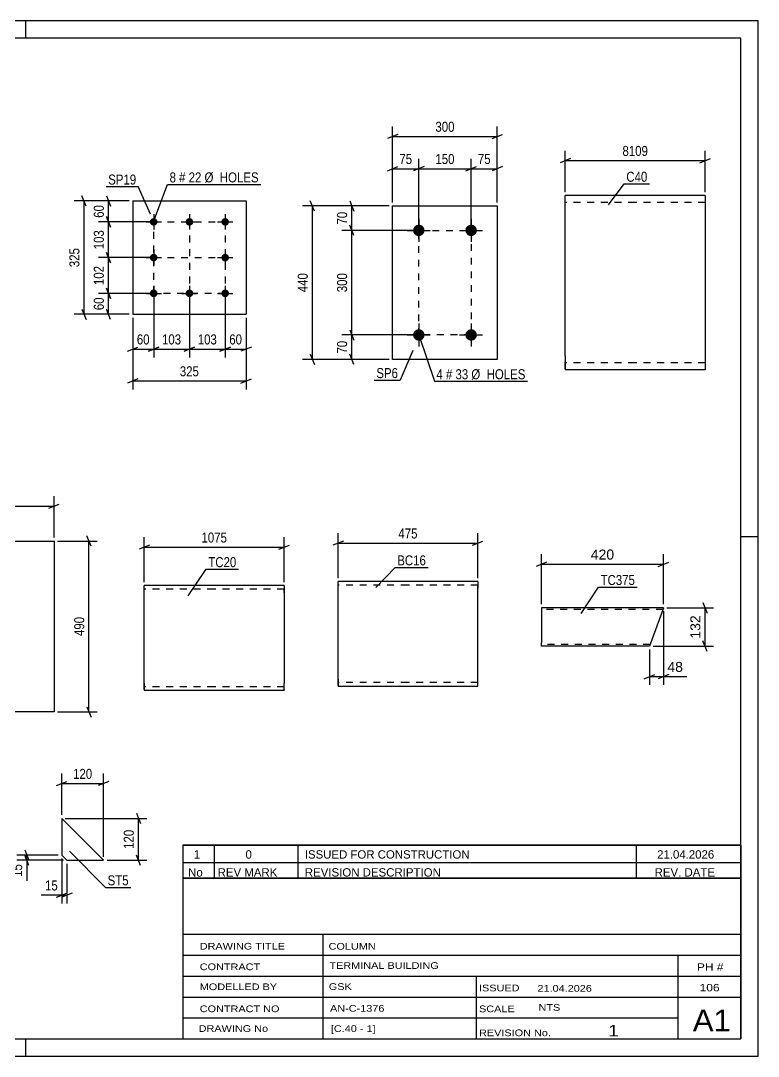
# Model space of a CAD drawing. Header units: millimetres. Extents: x 0 to 420, y 0 to 297.
# Drawn here: x 208.6 to 420, y 0 to 297 of the extents above; entities that cross this region are included whole.
import ezdxf

# ---------------------------------------------------------------- set-up
doc = ezdxf.new("R2010")
doc.units = ezdxf.units.MM
doc.linetypes.add('DXK_LINE_DOT2', pattern=[3.9198, 1.9599, -1.9599])
doc.styles.add('Arial', font='ARIAL.TTF', dxfattribs={"height": 0.2})
doc.styles.add('Arial Narrow', font='ARIALN.TTF', dxfattribs={"height": 0.2})

# ---------------------------------------------------------------- blocks, each defined once
blk = doc.blocks.new('Unknown-284928342-1132')
at = {"color": 5, "linetype": 'Continuous'}
for p, q in [((420, 297), (0, 297)), ((210, 292), (210, 297)), ((420, 0), (420, 297)), ((415, 292), (5, 292)), ((415, 5), (415, 292)), ((420, 149), (415, 149)), ((5, 5), (415, 5)), ((210, 0), (210, 5)), ((0, 0), (420, 0))]:
    blk.add_line(p, q, dxfattribs=at)
blk = doc.blocks.new('Bolt-284928342-1815 - 1781')
at = {"linetype": 'Continuous'}
for points in [[(322.68, 238.52, -1), (322.68, 235.22, -1)], [(337.68, 238.52, -1), (337.68, 235.22, -1)], [(322.68, 208.52, -1), (322.68, 205.22, -1)], [(337.68, 208.52, -1), (337.68, 205.22, -1)]]:
    blk.add_hatch(color=1, dxfattribs=at).paths.add_polyline_path(points)
at = {"color": 1, "linetype": 'Continuous'}
for p, q in [((322.68, 240.17), (322.68, 233.57)), ((337.68, 240.17), (337.68, 233.57)), ((319.38, 236.87), (325.98, 236.87)), ((334.38, 236.87), (340.98, 236.87)), ((322.68, 210.17), (322.68, 203.57)), ((337.68, 210.17), (337.68, 203.57)), ((319.38, 206.87), (325.98, 206.87)), ((334.38, 206.87), (340.98, 206.87))]:
    blk.add_line(p, q, dxfattribs=at)
blk = doc.blocks.new('Part-284928342-1830 - 1781')
at = {"color": 2, "linetype": 'Continuous'}
for p, q in [((315.18, 199.87), (315.18, 243.87)), ((315.18, 243.87), (345.18, 243.87)), ((345.18, 243.87), (345.18, 199.87)), ((345.18, 199.87), (315.18, 199.87))]:
    blk.add_line(p, q, dxfattribs=at)
blk = doc.blocks.new('Part-284928342-1242 - 1223')
at = {"color": 2, "linetype": 'Continuous'}
for p, q in [((263.98, 135), (243.98, 135)), ((243.98, 107), (243.98, 135)), ((284.08, 135), (264.08, 135)), ((284.08, 135), (284.08, 134.42)), ((284.08, 134.42), (284.08, 133)), ((284.08, 133), (284.08, 107)), ((243.98, 107), (243.98, 105)), ((284.08, 105), (284.08, 107)), ((243.98, 105), (263.98, 105)), ((264.08, 105), (284.08, 105))]:
    blk.add_line(p, q, dxfattribs=at)
at = {"color": 7, "linetype": 'DXK_LINE_DOT2'}
for p, q in [((263.98, 134), (243.98, 134)), ((284.08, 134), (264.08, 134)), ((284.08, 134.42), (284.08, 134)), ((284.08, 133), (284.08, 133.77)), ((243.98, 105.16), (243.98, 107)), ((284.08, 106.08), (284.08, 107)), ((243.98, 106), (243.98, 106.08)), ((263.98, 106), (243.98, 106)), ((284.08, 106), (264.08, 106)), ((284.08, 106), (284.08, 106.08)), ((284.08, 106), (284.08, 106.08)), ((284.08, 105.16), (284.08, 105))]:
    blk.add_line(p, q, dxfattribs=at)
blk = doc.blocks.new('Part-284928342-1282 - 1265')
at = {"color": 2, "linetype": 'Continuous'}
for p, q in [((319.48, 136.16), (299.55, 136.16)), ((299.55, 108.16), (299.55, 136.16)), ((339.58, 136.16), (319.58, 136.16)), ((339.58, 136.16), (339.58, 135.57)), ((339.58, 135.57), (339.58, 134.16)), ((339.58, 108.16), (339.58, 134.16)), ((299.55, 108.16), (299.55, 106.16)), ((339.58, 106.16), (339.58, 108.16)), ((299.55, 106.16), (319.48, 106.16)), ((319.58, 106.16), (339.58, 106.16))]:
    blk.add_line(p, q, dxfattribs=at)
at = {"color": 7, "linetype": 'DXK_LINE_DOT2'}
for p, q in [((319.48, 135.16), (299.55, 135.16)), ((339.58, 135.16), (319.58, 135.16)), ((339.58, 135.57), (339.58, 135.16)), ((339.58, 134.16), (339.58, 134.92)), ((299.55, 106.31), (299.55, 108.16)), ((299.55, 107.16), (299.55, 107.23)), ((319.48, 107.16), (299.55, 107.16)), ((339.58, 107.16), (319.58, 107.16)), ((339.58, 107.23), (339.58, 107.77)), ((339.58, 107.16), (339.58, 107.23))]:
    blk.add_line(p, q, dxfattribs=at)
blk = doc.blocks.new('Part-284928342-1678 - 1629')
at = {"color": 2, "linetype": 'Continuous'}
for p, q in [((240.67, 245.31), (240.67, 212.81)), ((240.67, 245.31), (273.17, 245.31)), ((273.17, 245.31), (273.17, 212.81)), ((240.67, 212.81), (273.17, 212.81))]:
    blk.add_line(p, q, dxfattribs=at)
blk = doc.blocks.new('Bolt-284928342-1663 - 1629')
at = {"linetype": 'Continuous'}
for points in [[(246.67, 240.41, -1), (246.67, 238.21, -1)], [(256.92, 240.41, -1), (256.92, 238.21, -1)], [(267.17, 240.41, -1), (267.17, 238.21, -1)], [(246.67, 230.16, -1), (246.67, 227.96, -1)], [(267.17, 230.16, -1), (267.17, 227.96, -1)], [(246.67, 219.91, -1), (246.67, 217.71, -1)], [(256.92, 219.91, -1), (256.92, 217.71, -1)], [(267.17, 219.91, -1), (267.17, 217.71, -1)]]:
    blk.add_hatch(color=1, dxfattribs=at).paths.add_polyline_path(points)
at = {"color": 1, "linetype": 'Continuous'}
for p, q in [((246.67, 241.51), (246.67, 237.11)), ((256.92, 241.51), (256.92, 237.11)), ((267.17, 241.51), (267.17, 237.11)), ((244.47, 239.31), (248.87, 239.31)), ((254.72, 239.31), (259.12, 239.31)), ((264.97, 239.31), (269.37, 239.31)), ((244.47, 229.06), (248.87, 229.06)), ((246.67, 231.26), (246.67, 226.86)), ((264.97, 229.06), (269.37, 229.06)), ((267.17, 231.26), (267.17, 226.86)), ((246.67, 221.01), (246.67, 216.61)), ((256.92, 221.01), (256.92, 216.61)), ((267.17, 221.01), (267.17, 216.61)), ((244.47, 218.81), (248.87, 218.81)), ((254.72, 218.81), (259.12, 218.81)), ((264.97, 218.81), (269.37, 218.81))]:
    blk.add_line(p, q, dxfattribs=at)
blk = doc.blocks.new('Part-284928342-2104 - 2088')
at = {"color": 2, "linetype": 'Continuous'}
for p, q in [((220.3, 68.22), (220.3, 57.72)), ((220.3, 68.22), (232.3, 56.22)), ((220.3, 57.72), (221.8, 56.22)), ((221.8, 56.22), (232.3, 56.22))]:
    blk.add_line(p, q, dxfattribs=at)
blk = doc.blocks.new('Part-284928342-2163 - 2147')
at = {"color": 2, "linetype": 'Continuous'}
for p, q in [((178.01, 98.77), (178.01, 147.77)), ((178.01, 147.77), (198.01, 147.77)), ((198.11, 147.77), (218.11, 147.77)), ((218.11, 147.77), (218.11, 98.77)), ((198.01, 98.77), (178.01, 98.77)), ((218.11, 98.77), (198.11, 98.77))]:
    blk.add_line(p, q, dxfattribs=at)
blk = doc.blocks.new('Part-284928342-2295 - 2277')
at = {"color": 2, "linetype": 'Continuous'}
for p, q in [((384.67, 246.87), (364.67, 246.87)), ((364.67, 200.87), (364.67, 246.87)), ((404.77, 246.87), (384.77, 246.87)), ((404.77, 246.87), (404.77, 196.87)), ((364.67, 200.87), (364.67, 196.87)), ((384.67, 196.87), (364.67, 196.87)), ((404.77, 196.87), (384.77, 196.87))]:
    blk.add_line(p, q, dxfattribs=at)
at = {"color": 7, "linetype": 'DXK_LINE_DOT2'}
for p, q in [((384.67, 244.87), (364.67, 244.87)), ((404.77, 244.87), (384.77, 244.87)), ((364.67, 197.18), (364.67, 200.87)), ((384.67, 198.87), (364.67, 198.87)), ((404.77, 198.87), (384.77, 198.87))]:
    blk.add_line(p, q, dxfattribs=at)
blk = doc.blocks.new('Part-284928342-2687 - 2670')
at = {"color": 2, "linetype": 'Continuous'}
for p, q in [((357.82, 128.63), (357.82, 118.63)), ((392.82, 128.63), (357.82, 128.63)), ((392.6, 128.01), (388.82, 117.63)), ((392.8, 128.55), (392.6, 128.01)), ((392.82, 128.63), (392.8, 128.55)), ((357.82, 117.92), (357.82, 118.63)), ((357.82, 117.71), (357.82, 117.92)), ((357.82, 117.63), (357.82, 117.71)), ((388.82, 117.63), (357.82, 117.63))]:
    blk.add_line(p, q, dxfattribs=at)
at = {"color": 7, "linetype": 'DXK_LINE_DOT2'}
for p, q in [((392.64, 128.13), (357.82, 128.13)), ((392.6, 128.01), (392.72, 128.34)), ((389, 118.13), (357.82, 118.13)), ((357.82, 117.63), (357.82, 117.92))]:
    blk.add_line(p, q, dxfattribs=at)
blk = doc.blocks.new('Rectangle-284928342-1915 - 1781')
at = {"color": 1, "linetype": 'DXK_LINE_DOT2'}
blk.add_lwpolyline([(322.68, 236.87), (337.68, 236.87), (337.68, 206.87), (322.68, 206.87), (322.68, 236.87)], close=True, dxfattribs=at)
blk = doc.blocks.new('Rectangle-284928342-1767 - 1629')
at = {"color": 1, "linetype": 'DXK_LINE_DOT2'}
blk.add_lwpolyline([(246.67, 239.31), (267.17, 239.31), (267.17, 218.81), (246.67, 218.81), (246.67, 239.31)], close=True, dxfattribs=at)
blk = doc.blocks.new('Line-284928342-1758 - 1629')
at = {"color": 1, "linetype": 'DXK_LINE_DOT2'}
blk.add_line((256.92, 239.31), (256.92, 218.81), dxfattribs=at)
blk = doc.blocks.new('Line-284928342-1751 - 1629')
at = {"color": 1, "linetype": 'DXK_LINE_DOT2'}
blk.add_line((246.67, 229.06), (267.17, 229.06), dxfattribs=at)
blk = doc.blocks.new('StraightDimension-284928342-1843 - 1781')
at = {"color": 7, "linetype": 'Continuous'}
for p, q in [((315.18, 244.87), (315.18, 257.4)), ((322.68, 237.87), (322.68, 257.4)), ((313.68, 253.95), (316.68, 255.15)), ((315.18, 254.55), (322.68, 254.55)), ((324.18, 255.15), (321.18, 253.95))]:
    blk.add_line(p, q, dxfattribs=at)
at = {"color": 0}
blk.add_wipeout([(321.35, 255.3), (321.35, 259.5), (316.5, 259.5), (316.5, 255.3)], dxfattribs=at)
at = {"color": 3, "style": 'Arial Narrow'}
blk.add_text('75', height=2.863, dxfattribs=at).set_placement((317.1, 255.9))
blk = doc.blocks.new('StraightDimension-284928342-1832 - 1781')
at = {"color": 7, "linetype": 'Continuous'}
for p, q in [((316.68, 264.4), (313.68, 263.2)), ((315.18, 244.87), (315.18, 266.65)), ((343.68, 263.2), (346.68, 264.4)), ((345.18, 244.87), (345.18, 266.65)), ((315.18, 263.8), (345.18, 263.8))]:
    blk.add_line(p, q, dxfattribs=at)
at = {"color": 0}
blk.add_wipeout([(333.52, 264.55), (333.52, 268.75), (326.83, 268.75), (326.83, 264.55)], dxfattribs=at)
at = {"color": 3, "style": 'Arial Narrow'}
blk.add_text('300', height=2.863, dxfattribs=at).set_placement((327.43, 265.15))
blk = doc.blocks.new('StraightDimension-284928342-1853 - 1781')
at = {"color": 7, "linetype": 'Continuous'}
for p, q in [((322.68, 237.87), (322.68, 257.4)), ((337.68, 237.87), (337.68, 257.4)), ((324.18, 255.15), (321.18, 253.95)), ((322.68, 254.55), (337.68, 254.55)), ((336.18, 253.95), (339.18, 255.15))]:
    blk.add_line(p, q, dxfattribs=at)
at = {"color": 0}
blk.add_wipeout([(333.52, 255.3), (333.52, 259.5), (326.83, 259.5), (326.83, 255.3)], dxfattribs=at)
at = {"color": 3, "style": 'Arial Narrow'}
blk.add_text('150', height=2.863, dxfattribs=at).set_placement((327.43, 255.9))
blk = doc.blocks.new('StraightDimension-284928342-1863 - 1781')
at = {"color": 7, "linetype": 'Continuous'}
for p, q in [((337.68, 237.87), (337.68, 257.4)), ((345.18, 244.87), (345.18, 257.4)), ((336.18, 253.95), (339.18, 255.15)), ((337.68, 254.55), (345.18, 254.55)), ((346.68, 255.15), (343.68, 253.95))]:
    blk.add_line(p, q, dxfattribs=at)
at = {"color": 0}
blk.add_wipeout([(343.85, 255.3), (343.85, 259.5), (339, 259.5), (339, 255.3)], dxfattribs=at)
at = {"color": 3, "style": 'Arial Narrow'}
blk.add_text('75', height=2.863, dxfattribs=at).set_placement((339.6, 255.9))
blk = doc.blocks.new('StraightDimension-284928342-1874 - 1781')
at = {"color": 7, "linetype": 'Continuous'}
for p, q in [((314.18, 243.87), (289.33, 243.87)), ((292.78, 242.37), (291.58, 245.37)), ((292.18, 199.87), (292.18, 243.87)), ((314.18, 199.87), (289.33, 199.87)), ((291.58, 201.37), (292.78, 198.37))]:
    blk.add_line(p, q, dxfattribs=at)
at = {"color": 0}
blk.add_wipeout([(291.43, 225.21), (287.23, 225.21), (287.23, 218.53), (291.43, 218.53)], dxfattribs=at)
at = {"color": 3, "style": 'Arial Narrow'}
blk.add_text('440', height=2.863, rotation=90.0002, dxfattribs=at).set_placement((290.83, 219.13))
blk = doc.blocks.new('StraightDimension-284928342-1885 - 1781')
at = {"color": 7, "linetype": 'Continuous'}
for p, q in [((302.86, 208.37), (304.06, 205.37)), ((321.68, 206.87), (300.61, 206.87)), ((303.46, 199.87), (303.46, 206.87)), ((314.18, 199.87), (300.61, 199.87)), ((304.06, 198.37), (302.86, 201.37))]:
    blk.add_line(p, q, dxfattribs=at)
at = {"color": 0}
blk.add_wipeout([(302.71, 205.8), (298.51, 205.8), (298.51, 200.94), (302.71, 200.94)], dxfattribs=at)
at = {"color": 3, "style": 'Arial Narrow'}
blk.add_text('70', height=2.863, rotation=90.0002, dxfattribs=at).set_placement((302.11, 201.54))
blk = doc.blocks.new('StraightDimension-284928342-1895 - 1781')
at = {"color": 7, "linetype": 'Continuous'}
for p, q in [((304.06, 235.37), (302.86, 238.37)), ((321.68, 236.87), (300.61, 236.87)), ((303.46, 206.87), (303.46, 236.87)), ((302.86, 208.37), (304.06, 205.37)), ((321.68, 206.87), (300.61, 206.87))]:
    blk.add_line(p, q, dxfattribs=at)
at = {"color": 0}
blk.add_wipeout([(302.71, 225.21), (298.51, 225.21), (298.51, 218.53), (302.71, 218.53)], dxfattribs=at)
at = {"color": 3, "style": 'Arial Narrow'}
blk.add_text('300', height=2.863, rotation=90.0002, dxfattribs=at).set_placement((302.11, 219.13))
blk = doc.blocks.new('StraightDimension-284928342-1905 - 1781')
at = {"color": 7, "linetype": 'Continuous'}
for p, q in [((314.18, 243.87), (300.61, 243.87)), ((302.86, 245.37), (304.06, 242.37)), ((303.46, 236.87), (303.46, 243.87)), ((304.06, 235.37), (302.86, 238.37)), ((321.68, 236.87), (300.61, 236.87))]:
    blk.add_line(p, q, dxfattribs=at)
at = {"color": 0}
blk.add_wipeout([(302.71, 242.8), (298.51, 242.8), (298.51, 237.94), (302.71, 237.94)], dxfattribs=at)
at = {"color": 3, "style": 'Arial Narrow'}
blk.add_text('70', height=2.863, rotation=90.0002, dxfattribs=at).set_placement((302.11, 238.54))
blk = doc.blocks.new('StraightDimension-284928342-1246 - 1223')
at = {"color": 7, "linetype": 'Continuous'}
for p, q in [((243.98, 136), (243.98, 148.85)), ((284.08, 136), (284.08, 148.85)), ((245.48, 146.6), (242.48, 145.4)), ((243.98, 146), (284.08, 146)), ((282.58, 145.4), (285.58, 146.6))]:
    blk.add_line(p, q, dxfattribs=at)
at = {"color": 0}
blk.add_wipeout([(268.28, 146.75), (268.28, 150.95), (259.77, 150.95), (259.77, 146.75)], dxfattribs=at)
at = {"color": 3, "style": 'Arial Narrow'}
blk.add_text('1075', height=2.863, dxfattribs=at).set_placement((260.37, 147.35))
blk = doc.blocks.new('StraightDimension-284928342-1285 - 1265')
at = {"color": 7, "linetype": 'Continuous'}
for p, q in [((299.55, 137.16), (299.55, 150.01)), ((339.58, 137.16), (339.58, 150.01)), ((301.05, 147.76), (298.05, 146.56)), ((299.55, 147.16), (339.58, 147.16)), ((338.08, 146.56), (341.08, 147.76))]:
    blk.add_line(p, q, dxfattribs=at)
at = {"color": 0}
blk.add_wipeout([(322.91, 147.91), (322.91, 152.11), (316.22, 152.11), (316.22, 147.91)], dxfattribs=at)
at = {"color": 3, "style": 'Arial Narrow'}
blk.add_text('475', height=2.863, dxfattribs=at).set_placement((316.82, 148.51))
blk = doc.blocks.new('StraightDimension-284928342-1694 - 1629')
at = {"color": 7, "linetype": 'Continuous'}
for p, q in [((233.12, 220.31), (234.32, 217.31)), ((245.67, 218.81), (230.87, 218.81)), ((233.72, 212.81), (233.72, 218.81)), ((234.32, 211.31), (233.12, 214.31)), ((239.67, 212.81), (230.87, 212.81))]:
    blk.add_line(p, q, dxfattribs=at)
at = {"color": 0}
blk.add_wipeout([(232.97, 218.24), (228.77, 218.24), (228.77, 213.38), (232.97, 213.38)], dxfattribs=at)
at = {"color": 3, "style": 'Arial Narrow'}
blk.add_text('60', height=2.863, rotation=90.0002, dxfattribs=at).set_placement((232.37, 213.98))
blk = doc.blocks.new('StraightDimension-284928342-1680 - 1629')
at = {"color": 7, "linetype": 'Continuous'}
for p, q in [((233.12, 246.81), (234.32, 243.81)), ((239.67, 245.31), (230.87, 245.31)), ((233.72, 239.31), (233.72, 245.31)), ((234.32, 237.81), (233.12, 240.81)), ((245.67, 239.31), (230.87, 239.31))]:
    blk.add_line(p, q, dxfattribs=at)
at = {"color": 0}
blk.add_wipeout([(232.97, 244.74), (228.77, 244.74), (228.77, 239.88), (232.97, 239.88)], dxfattribs=at)
at = {"color": 3, "style": 'Arial Narrow'}
blk.add_text('60', height=2.863, rotation=90.0002, dxfattribs=at).set_placement((232.37, 240.48))
blk = doc.blocks.new('StraightDimension-284928342-1705 - 1629')
at = {"color": 7, "linetype": 'Continuous'}
for p, q in [((227.32, 243.81), (226.12, 246.81)), ((239.67, 245.31), (223.87, 245.31)), ((226.72, 212.81), (226.72, 245.31)), ((226.12, 214.31), (227.32, 211.31)), ((239.67, 212.81), (223.87, 212.81))]:
    blk.add_line(p, q, dxfattribs=at)
at = {"color": 0}
blk.add_wipeout([(225.97, 232.4), (221.77, 232.4), (221.77, 225.72), (225.97, 225.72)], dxfattribs=at)
at = {"color": 3, "style": 'Arial Narrow'}
blk.add_text('325', height=2.863, rotation=90.0002, dxfattribs=at).set_placement((225.37, 226.32))
blk = doc.blocks.new('StraightDimension-284928342-1716 - 1629')
at = {"color": 7, "linetype": 'Continuous'}
for p, q in [((246.67, 217.81), (246.67, 200.41)), ((240.67, 211.81), (240.67, 200.41)), ((239.17, 202.21), (242.17, 203.41)), ((240.67, 202.81), (246.67, 202.81)), ((248.17, 203.41), (245.17, 202.21))]:
    blk.add_line(p, q, dxfattribs=at)
at = {"color": 0}
blk.add_wipeout([(246.09, 203.56), (246.09, 207.76), (241.24, 207.76), (241.24, 203.56)], dxfattribs=at)
at = {"color": 3, "style": 'Arial Narrow'}
blk.add_text('60', height=2.863, dxfattribs=at).set_placement((241.84, 204.16))
blk = doc.blocks.new('StraightDimension-284928342-1726 - 1629')
at = {"color": 7, "linetype": 'Continuous'}
for p, q in [((267.17, 217.81), (267.17, 200.41)), ((273.17, 211.81), (273.17, 200.41)), ((265.67, 202.21), (268.67, 203.41)), ((267.17, 202.81), (273.17, 202.81)), ((274.67, 203.41), (271.67, 202.21))]:
    blk.add_line(p, q, dxfattribs=at)
at = {"color": 0}
blk.add_wipeout([(272.59, 203.56), (272.59, 207.76), (267.74, 207.76), (267.74, 203.56)], dxfattribs=at)
at = {"color": 3, "style": 'Arial Narrow'}
blk.add_text('60', height=2.863, dxfattribs=at).set_placement((268.34, 204.16))
blk = doc.blocks.new('StraightDimension-284928342-1741 - 1629')
at = {"color": 7, "linetype": 'Continuous'}
for p, q in [((240.67, 211.81), (240.67, 191.28)), ((273.17, 211.81), (273.17, 191.28)), ((242.17, 194.28), (239.17, 193.08)), ((240.67, 193.68), (273.17, 193.68)), ((271.67, 193.08), (274.67, 194.28))]:
    blk.add_line(p, q, dxfattribs=at)
at = {"color": 0}
blk.add_wipeout([(260.26, 194.43), (260.26, 198.63), (253.57, 198.63), (253.57, 194.43)], dxfattribs=at)
at = {"color": 3, "style": 'Arial Narrow'}
blk.add_text('325', height=2.863, dxfattribs=at).set_placement((254.17, 195.03))
blk = doc.blocks.new('StraightDimension-284928342-3454 - 1629')
at = {"color": 7, "linetype": 'Continuous'}
for p, q in [((245.67, 229.06), (230.87, 229.06)), ((233.12, 230.56), (234.32, 227.56)), ((233.72, 218.81), (233.72, 229.06)), ((234.32, 217.31), (233.12, 220.31)), ((245.67, 218.81), (230.87, 218.81))]:
    blk.add_line(p, q, dxfattribs=at)
at = {"color": 0}
blk.add_wipeout([(232.97, 227.28), (228.77, 227.28), (228.77, 220.59), (232.97, 220.59)], dxfattribs=at)
at = {"color": 3, "style": 'Arial Narrow'}
blk.add_text('102', height=2.863, rotation=90.0002, dxfattribs=at).set_placement((232.37, 221.19))
blk = doc.blocks.new('StraightDimension-284928342-3456 - 1629')
at = {"color": 7, "linetype": 'Continuous'}
for p, q in [((233.12, 240.81), (234.32, 237.81)), ((245.67, 239.31), (230.87, 239.31)), ((233.72, 229.06), (233.72, 239.31)), ((245.67, 229.06), (230.87, 229.06)), ((234.32, 227.56), (233.12, 230.56))]:
    blk.add_line(p, q, dxfattribs=at)
at = {"color": 0}
blk.add_wipeout([(232.97, 237.53), (228.77, 237.53), (228.77, 230.84), (232.97, 230.84)], dxfattribs=at)
at = {"color": 3, "style": 'Arial Narrow'}
blk.add_text('103', height=2.863, rotation=90.0002, dxfattribs=at).set_placement((232.37, 231.44))
blk = doc.blocks.new('StraightDimension-284928342-3458 - 1629')
at = {"color": 7, "linetype": 'Continuous'}
for p, q in [((246.67, 217.81), (246.67, 200.41)), ((256.92, 217.81), (256.92, 200.41)), ((245.17, 202.21), (248.17, 203.41)), ((246.67, 202.81), (256.92, 202.81)), ((258.42, 203.41), (255.42, 202.21))]:
    blk.add_line(p, q, dxfattribs=at)
at = {"color": 0}
blk.add_wipeout([(255.13, 203.56), (255.13, 207.76), (248.45, 207.76), (248.45, 203.56)], dxfattribs=at)
at = {"color": 3, "style": 'Arial Narrow'}
blk.add_text('103', height=2.863, dxfattribs=at).set_placement((249.05, 204.16))
blk = doc.blocks.new('StraightDimension-284928342-3460 - 1629')
at = {"color": 7, "linetype": 'Continuous'}
for p, q in [((256.92, 217.81), (256.92, 200.41)), ((267.17, 217.81), (267.17, 200.41)), ((255.42, 202.21), (258.42, 203.41)), ((256.92, 202.81), (267.17, 202.81)), ((268.67, 203.41), (265.67, 202.21))]:
    blk.add_line(p, q, dxfattribs=at)
at = {"color": 0}
blk.add_wipeout([(265.38, 203.56), (265.38, 207.76), (258.7, 207.76), (258.7, 203.56)], dxfattribs=at)
at = {"color": 3, "style": 'Arial Narrow'}
blk.add_text('103', height=2.863, dxfattribs=at).set_placement((259.3, 204.16))
blk = doc.blocks.new('StraightDimension-284928342-2126 - 2088')
at = {"color": 7, "linetype": 'Continuous'}
for p, q in [((219.3, 57.72), (207.45, 57.72)), ((209.7, 59.22), (210.9, 56.22)), ((210.9, 54.72), (209.7, 57.72)), ((210.3, 56.22), (210.3, 57.72)), ((220.8, 56.22), (207.45, 56.22))]:
    blk.add_line(p, q, dxfattribs=at)
at = {"color": 0}
blk.add_wipeout([(209.55, 55.7), (205.35, 55.7), (205.35, 50.84), (209.55, 50.84)], dxfattribs=at)
at = {"color": 7, "linetype": 'Continuous'}
blk.add_line((210.3, 56.22), (210.3, 50.31), dxfattribs=at)
blk.add_line((210.3, 56.22), (210.3, 50.31), dxfattribs=at)
at = {"color": 3, "style": 'Arial Narrow'}
blk.add_text('15', height=2.863, rotation=90.0002, dxfattribs=at).set_placement((208.95, 51.44))
blk = doc.blocks.new('StraightDimension-284928342-2106 - 2088')
at = {"color": 7, "linetype": 'Continuous'}
for p, q in [((220.3, 56.72), (220.3, 43.82)), ((221.8, 55.22), (221.8, 43.82)), ((218.8, 45.62), (221.8, 46.82)), ((223.3, 46.82), (220.3, 45.62)), ((220.3, 46.22), (221.8, 46.22))]:
    blk.add_line(p, q, dxfattribs=at)
at = {"color": 0}
blk.add_wipeout([(219.77, 46.97), (219.77, 51.17), (214.92, 51.17), (214.92, 46.97)], dxfattribs=at)
at = {"color": 7, "linetype": 'Continuous'}
blk.add_line((220.3, 46.22), (214.39, 46.22), dxfattribs=at)
blk.add_line((220.3, 46.22), (214.39, 46.22), dxfattribs=at)
at = {"color": 3, "style": 'Arial Narrow'}
blk.add_text('15', height=2.863, dxfattribs=at).set_placement((215.52, 47.57))
blk = doc.blocks.new('StraightDimension-284928342-2117 - 2088')
at = {"color": 7, "linetype": 'Continuous'}
for p, q in [((220.3, 69.22), (220.3, 81.07)), ((232.3, 57.22), (232.3, 81.07)), ((218.8, 77.62), (221.8, 78.82)), ((220.3, 78.22), (232.3, 78.22)), ((233.8, 78.82), (230.8, 77.62))]:
    blk.add_line(p, q, dxfattribs=at)
at = {"color": 0}
blk.add_wipeout([(229.64, 78.97), (229.64, 83.17), (222.96, 83.17), (222.96, 78.97)], dxfattribs=at)
at = {"color": 3, "style": 'Arial Narrow'}
blk.add_text('120', height=2.863, dxfattribs=at).set_placement((223.56, 79.57))
blk = doc.blocks.new('StraightDimension-284928342-2137 - 2088')
at = {"color": 7, "linetype": 'Continuous'}
for p, q in [((241.7, 69.72), (242.9, 66.72)), ((221.3, 68.22), (244.7, 68.22)), ((242.3, 56.22), (242.3, 68.22)), ((242.9, 54.72), (241.7, 57.72)), ((233.3, 56.22), (244.7, 56.22))]:
    blk.add_line(p, q, dxfattribs=at)
at = {"color": 0}
blk.add_wipeout([(241.55, 65.56), (237.35, 65.56), (237.35, 58.88), (241.55, 58.88)], dxfattribs=at)
at = {"color": 3, "style": 'Arial Narrow'}
blk.add_text('120', height=2.863, rotation=90.0002, dxfattribs=at).set_placement((240.95, 59.48))
blk = doc.blocks.new('StraightDimension-284928342-2166 - 2147')
at = {"color": 7, "linetype": 'Continuous'}
for p, q in [((178.01, 148.77), (178.01, 160.62)), ((218.11, 148.77), (218.11, 160.62)), ((179.51, 158.37), (176.51, 157.17)), ((178.01, 157.77), (218.11, 157.77)), ((216.61, 157.17), (219.61, 158.37))]:
    blk.add_line(p, q, dxfattribs=at)
at = {"color": 0}
blk.add_wipeout([(201.4, 158.52), (201.4, 162.72), (194.72, 162.72), (194.72, 158.52)], dxfattribs=at)
at = {"color": 3, "style": 'Arial Narrow'}
blk.add_text('490', height=2.863, dxfattribs=at).set_placement((195.32, 159.12))
blk = doc.blocks.new('StraightDimension-284928342-2177 - 2147')
at = {"color": 7, "linetype": 'Continuous'}
for p, q in [((228.71, 146.27), (227.51, 149.27)), ((219.11, 147.77), (230.51, 147.77)), ((228.11, 98.77), (228.11, 147.77)), ((219.11, 98.77), (230.51, 98.77)), ((227.51, 100.27), (228.71, 97.27))]:
    blk.add_line(p, q, dxfattribs=at)
at = {"color": 0}
blk.add_wipeout([(227.36, 126.61), (223.16, 126.61), (223.16, 119.93), (227.36, 119.93)], dxfattribs=at)
at = {"color": 3, "style": 'Arial Narrow'}
blk.add_text('490', height=2.863, rotation=90.0002, dxfattribs=at).set_placement((226.76, 120.53))
blk = doc.blocks.new('StraightDimension-284928342-2298 - 2277')
at = {"color": 7, "linetype": 'Continuous'}
for p, q in [((364.67, 247.87), (364.67, 259.72)), ((404.77, 247.87), (404.77, 259.72)), ((366.17, 257.47), (363.17, 256.27)), ((364.67, 256.87), (404.77, 256.87)), ((403.27, 256.27), (406.27, 257.47))]:
    blk.add_line(p, q, dxfattribs=at)
at = {"color": 0}
blk.add_wipeout([(388.97, 257.62), (388.97, 261.82), (380.46, 261.82), (380.46, 257.62)], dxfattribs=at)
at = {"color": 3, "style": 'Arial Narrow'}
blk.add_text('8109', height=2.863, dxfattribs=at).set_placement((381.06, 258.22))
blk = doc.blocks.new('StraightDimension-284928342-2704 - 2670')
at = {"color": 7, "linetype": 'Continuous'}
for p, q in [((357.82, 129.63), (357.82, 143.96)), ((392.82, 129.63), (392.82, 143.96)), ((359.32, 141.71), (356.32, 140.51)), ((357.82, 141.11), (392.82, 141.11)), ((391.32, 140.51), (394.32, 141.71))]:
    blk.add_line(p, q, dxfattribs=at)
at = {"color": 0}
blk.add_wipeout([(379.26, 141.86), (379.26, 146.06), (371.39, 146.06), (371.39, 141.86)], dxfattribs=at)
at = {"color": 3, "style": 'Arial'}
blk.add_text('420', height=2.865, dxfattribs=at).set_placement((371.99, 142.46))
blk = doc.blocks.new('StraightDimension-284928342-2715 - 2670')
at = {"color": 7, "linetype": 'Continuous'}
for p, q in [((393.82, 128.63), (407.14, 128.63)), ((404.14, 130.13), (405.34, 127.13)), ((404.74, 117.63), (404.74, 128.63)), ((405.34, 116.13), (404.14, 119.13)), ((389.82, 117.63), (407.14, 117.63))]:
    blk.add_line(p, q, dxfattribs=at)
at = {"color": 0}
blk.add_wipeout([(403.98, 127.07), (399.78, 127.07), (399.78, 119.19), (403.98, 119.19)], dxfattribs=at)
at = {"color": 3, "style": 'Arial'}
blk.add_text('132', height=2.865, rotation=90.0002, dxfattribs=at).set_placement((403.39, 119.79))
blk = doc.blocks.new('StraightDimension-284928342-2689 - 2670')
at = {"color": 7, "linetype": 'Continuous'}
for p, q in [((392.82, 127.63), (392.82, 106.49)), ((388.82, 116.63), (388.82, 106.49)), ((387.32, 108.29), (390.32, 109.49)), ((388.82, 108.89), (392.82, 108.89)), ((394.32, 109.49), (391.32, 108.29))]:
    blk.add_line(p, q, dxfattribs=at)
at = {"color": 0}
blk.add_wipeout([(399, 109.64), (399, 113.84), (393.35, 113.84), (393.35, 109.64)], dxfattribs=at)
at = {"color": 7, "linetype": 'Continuous'}
blk.add_line((392.82, 108.89), (399.52, 108.89), dxfattribs=at)
blk.add_line((392.82, 108.89), (399.52, 108.89), dxfattribs=at)
at = {"color": 3, "style": 'Arial'}
blk.add_text('48', height=2.865, dxfattribs=at).set_placement((393.95, 110.24))
blk = doc.blocks.new('Mark-284928342-1811 - 1781')
at = {"color": 0}
blk.add_wipeout([(329.56, 194.18), (329.56, 197.18), (327.73, 197.18), (327.73, 194.18)], dxfattribs=at)
blk.add_wipeout([(329.56, 194.18), (329.56, 197.18), (327.73, 197.18), (327.73, 194.18)], dxfattribs=at)
at = {"color": 7, "linetype": 'Continuous'}
blk.add_line((322.68, 206.87), (327.13, 193.58), dxfattribs=at)
at = {"color": 0}
blk.add_wipeout([(332.29, 194.18), (332.29, 197.18), (330.46, 197.18), (330.46, 194.18)], dxfattribs=at)
blk.add_wipeout([(332.29, 194.18), (332.29, 197.18), (330.46, 197.18), (330.46, 194.18)], dxfattribs=at)
at = {"color": 3, "style": 'Arial Narrow'}
blk.add_text('4', height=2.86, dxfattribs=at).set_placement((327.73, 194.18))
at = {"color": 0}
blk.add_wipeout([(336.84, 194.18), (336.84, 197.18), (333.19, 197.18), (333.19, 194.18)], dxfattribs=at)
blk.add_wipeout([(336.84, 194.18), (336.84, 197.18), (333.19, 197.18), (333.19, 194.18)], dxfattribs=at)
at = {"color": 3, "style": 'Arial Narrow'}
blk.add_text('#', height=2.86, dxfattribs=at).set_placement((330.46, 194.18))
at = {"color": 0}
blk.add_wipeout([(353.27, 194.18), (353.27, 197.18), (337.74, 197.18), (337.74, 194.18)], dxfattribs=at)
blk.add_wipeout([(353.27, 194.18), (353.27, 197.18), (337.74, 197.18), (337.74, 194.18)], dxfattribs=at)
at = {"color": 7, "linetype": 'Continuous'}
blk.add_line((327.13, 193.58), (353.87, 193.58), dxfattribs=at)
at = {"color": 3, "style": 'Arial Narrow'}
for s, p in [('33', (333.19, 194.18)), ('Ø  HOLES', (337.74, 194.18))]:
    blk.add_text(s, height=2.863, dxfattribs=at).set_placement(p)
blk = doc.blocks.new('Mark-284928342-1826 - 1781')
at = {"color": 0}
blk.add_wipeout([(316.71, 194.51), (316.71, 197.51), (310.5, 197.51), (310.5, 194.51)], dxfattribs=at)
blk.add_wipeout([(316.71, 194.51), (316.71, 197.51), (310.5, 197.51), (310.5, 194.51)], dxfattribs=at)
at = {"color": 30, "linetype": 'Continuous'}
for p in [(320.98, 202.42), (309.9, 193.91)]:
    blk.add_line(p, (317.31, 193.91), dxfattribs=at)
at = {"color": 3, "style": 'Arial Narrow'}
blk.add_text('SP6', height=2.863, dxfattribs=at).set_placement((310.5, 194.51))
blk = doc.blocks.new('Unknown-284928342-3843')
at = {"color": 7, "linetype": 'Continuous'}
for p, q in [((255, 51.05), (255, 5)), ((255, 51.05), (415, 51.05)), ((415, 51), (415, 5)), ((255, 35), (415, 35)), ((295.14, 35), (295.14, 5)), ((255, 29), (415, 29)), ((397, 5.05), (397, 29.05)), ((255, 23), (415, 23)), ((339.14, 23), (339.14, 5)), ((255, 17), (415, 17)), ((255, 11), (397, 11)), ((255, 5), (415, 5))]:
    blk.add_line(p, q, dxfattribs=at)
at = {"color": 7, "style": 'Arial Narrow'}
for s, height, width, p in [('DRAWING TITLE', 1.9089, 1.425378, (259.88, 30.61)), ('COLUMN', 1.909, 1.425378, (296.81, 30.59)), ('TERMINAL BUILDING', 1.9089, 1.425378, (297.06, 25.07)), ('CONTRACT', 1.909, 1.425378, (259.88, 24.71)), ('MODELLED BY', 1.9089, 1.425378, (259.88, 18.98)), ('GSK', 1.909, 1.425378, (296.88, 19.04)), ('ISSUED', 1.909, 1.425378, (339.94, 18.64)), ('21.04.2026', 1.909, 1.425378, (356.69, 18.52)), ('CONTRACT NO', 1.9089, 1.425378, (259.88, 12.66)), ('AN-C-1376', 1.909, 1.425378, (297.23, 12.78)), ('SCALE', 1.909, 1.425378, (339.94, 12.65)), ('A1', 6.204, 1.25, (401.24, 7.2)), ('DRAWING No', 1.909, 1.425378, (259.56, 7)), ('[C.40 - 1]', 1.909, 1.425378, (297.46, 6.99)), ('1', 3.34, 1.5, (376.91, 5.68)), ('REVISION No.', 1.9089, 1.425378, (339.94, 5.77))]:
    blk.add_text(s, height=height, dxfattribs=dict(at, width=width)).set_placement(p)
at = {"color": 7, "linetype": 'Continuous', "style": 'Arial Narrow'}
for s, height, width, p in [('PH #', 2.1, 1.42538, (402.4, 24.55)), ('106', 2.1, 1.42538, (403.19, 18.65)), ('NTS', 1.909, 1.425378, (357, 13.05))]:
    blk.add_text(s, height=height, dxfattribs=dict(at, width=width)).set_placement(p)
blk = doc.blocks.new('Unknown-284928342-3844')
at = {"color": 7, "linetype": 'Continuous'}
for p, q in [((255, 60.55), (415, 60.55)), ((415, 60.55), (255, 60.55)), ((255, 60.55), (255, 55.55)), ((264, 60.55), (264, 55.55)), ((288, 60.55), (288, 55.55)), ((385, 60.55), (385, 55.55)), ((415, 60.55), (415, 55.55)), ((255, 55.55), (415, 55.55)), ((255, 55.55), (255, 51.05)), ((255, 55.55), (415, 55.55)), ((264, 55.55), (264, 51.05)), ((288, 55.55), (288, 51.05)), ((385, 55.55), (385, 51.05)), ((415, 55.55), (415, 51.05)), ((415, 51.05), (255, 51.05))]:
    blk.add_line(p, q, dxfattribs=at)
at = {"color": 7, "linetype": 'Continuous', "style": 'Arial Narrow'}
for s, height, width, p in [('1', 2.39, 1.196471, (258.16, 56.7)), ('0', 2.39, 1.196471, (273, 56.7)), ('ISSUED FOR CONSTRUCTION', 2.3861, 1.196471, (290, 56.7)), ('21.04.2026', 2.386, 1.196471, (391, 56.7)), ('No', 2.386, 1.2, (256.54, 51.55)), ('REV MARK', 2.386, 1.2, (265, 51.55)), ('REVISION DESCRIPTION', 2.3861, 1.2, (290, 51.55)), ('REV. DATE', 2.386, 1.2, (390.28, 51.55))]:
    blk.add_text(s, height=height, dxfattribs=dict(at, width=width)).set_placement(p)
blk = doc.blocks.new('Mark-284928342-1237 - 1223')
at = {"color": 0}
blk.add_wipeout([(270.37, 140.29), (270.37, 143.29), (262.33, 143.29), (262.33, 140.29)], dxfattribs=at)
blk.add_wipeout([(270.37, 140.29), (270.37, 143.29), (262.33, 143.29), (262.33, 140.29)], dxfattribs=at)
at = {"color": 30, "linetype": 'Continuous'}
for p, q in [((256.56, 132.03), (261.73, 139.69)), ((261.73, 139.69), (270.97, 139.69))]:
    blk.add_line(p, q, dxfattribs=at)
at = {"color": 3, "style": 'Arial Narrow'}
blk.add_text('TC20', height=2.863, dxfattribs=at).set_placement((262.33, 140.29))
blk = doc.blocks.new('Mark-284928342-1278 - 1265')
at = {"color": 0}
blk.add_wipeout([(324.72, 140.79), (324.72, 143.79), (316.5, 143.79), (316.5, 140.79)], dxfattribs=at)
blk.add_wipeout([(324.72, 140.79), (324.72, 143.79), (316.5, 143.79), (316.5, 140.79)], dxfattribs=at)
at = {"color": 30, "linetype": 'Continuous'}
for p, q in [((310.39, 134.41), (315.9, 140.19)), ((315.9, 140.19), (325.32, 140.19))]:
    blk.add_line(p, q, dxfattribs=at)
at = {"color": 3, "style": 'Arial Narrow'}
blk.add_text('BC16', height=2.863, dxfattribs=at).set_placement((316.5, 140.79))
blk = doc.blocks.new('Mark-284928342-1659 - 1629')
at = {"color": 0}
blk.add_wipeout([(253.06, 250.63), (253.06, 253.63), (251.23, 253.63), (251.23, 250.63)], dxfattribs=at)
blk.add_wipeout([(253.06, 250.63), (253.06, 253.63), (251.23, 253.63), (251.23, 250.63)], dxfattribs=at)
at = {"color": 7, "linetype": 'Continuous'}
blk.add_line((246.42, 238.87), (250.63, 250.03), dxfattribs=at)
at = {"color": 0}
blk.add_wipeout([(255.79, 250.63), (255.79, 253.63), (253.96, 253.63), (253.96, 250.63)], dxfattribs=at)
blk.add_wipeout([(255.79, 250.63), (255.79, 253.63), (253.96, 253.63), (253.96, 250.63)], dxfattribs=at)
at = {"color": 3, "style": 'Arial Narrow'}
blk.add_text('8', height=2.86, dxfattribs=at).set_placement((251.23, 250.63))
at = {"color": 0}
blk.add_wipeout([(260.35, 250.63), (260.35, 253.63), (256.69, 253.63), (256.69, 250.63)], dxfattribs=at)
blk.add_wipeout([(260.35, 250.63), (260.35, 253.63), (256.69, 253.63), (256.69, 250.63)], dxfattribs=at)
at = {"color": 3, "style": 'Arial Narrow'}
blk.add_text('#', height=2.86, dxfattribs=at).set_placement((253.96, 250.63))
at = {"color": 0}
blk.add_wipeout([(276.77, 250.63), (276.77, 253.63), (261.25, 253.63), (261.25, 250.63)], dxfattribs=at)
blk.add_wipeout([(276.77, 250.63), (276.77, 253.63), (261.25, 253.63), (261.25, 250.63)], dxfattribs=at)
at = {"color": 7, "linetype": 'Continuous'}
blk.add_line((250.63, 250.03), (277.37, 250.03), dxfattribs=at)
at = {"color": 3, "style": 'Arial Narrow'}
for s, p in [('22', (256.69, 250.63)), ('Ø  HOLES', (261.25, 250.63))]:
    blk.add_text(s, height=2.863, dxfattribs=at).set_placement(p)
blk = doc.blocks.new('Mark-284928342-1674 - 1629')
at = {"color": 0}
blk.add_wipeout([(241.67, 250.01), (241.67, 253.01), (233.63, 253.01), (233.63, 250.01)], dxfattribs=at)
blk.add_wipeout([(241.67, 250.01), (241.67, 253.01), (233.63, 253.01), (233.63, 250.01)], dxfattribs=at)
at = {"color": 30, "linetype": 'Continuous'}
for p in [(233.03, 249.41), (245.77, 241.49)]:
    blk.add_line(p, (242.27, 249.41), dxfattribs=at)
at = {"color": 3, "style": 'Arial Narrow'}
blk.add_text('SP19', height=2.863, dxfattribs=at).set_placement((233.63, 250.01))
blk = doc.blocks.new('Mark-284928342-2100 - 2088')
at = {"color": 0}
blk.add_wipeout([(239.49, 49.02), (239.49, 52.02), (233.46, 52.02), (233.46, 49.02)], dxfattribs=at)
blk.add_wipeout([(239.49, 49.02), (239.49, 52.02), (233.46, 52.02), (233.46, 49.02)], dxfattribs=at)
at = {"color": 30, "linetype": 'Continuous'}
for p, q in [((222.58, 58.83), (232.86, 48.42)), ((232.86, 48.42), (240.09, 48.42))]:
    blk.add_line(p, q, dxfattribs=at)
at = {"color": 3, "style": 'Arial Narrow'}
blk.add_text('ST5', height=2.863, dxfattribs=at).set_placement((233.46, 49.02))
blk = doc.blocks.new('Mark-284928342-2291 - 2277')
at = {"color": 0}
blk.add_wipeout([(388.2, 250.81), (388.2, 253.81), (382.17, 253.81), (382.17, 250.81)], dxfattribs=at)
blk.add_wipeout([(388.2, 250.81), (388.2, 253.81), (382.17, 253.81), (382.17, 250.81)], dxfattribs=at)
at = {"color": 30, "linetype": 'Continuous'}
for p, q in [((377.05, 244.23), (381.57, 250.21)), ((381.57, 250.21), (388.8, 250.21))]:
    blk.add_line(p, q, dxfattribs=at)
at = {"color": 3, "style": 'Arial Narrow'}
blk.add_text('C40', height=2.863, dxfattribs=at).set_placement((382.17, 250.81))
blk = doc.blocks.new('Mark-284928342-2683 - 2670')
at = {"color": 0}
blk.add_wipeout([(384.66, 135.16), (384.66, 138.16), (374.79, 138.16), (374.79, 135.16)], dxfattribs=at)
blk.add_wipeout([(384.66, 135.16), (384.66, 138.16), (374.79, 138.16), (374.79, 135.16)], dxfattribs=at)
at = {"color": 30, "linetype": 'Continuous'}
for p, q in [((369.18, 126.95), (374.19, 134.56)), ((374.19, 134.56), (385.26, 134.56))]:
    blk.add_line(p, q, dxfattribs=at)
at = {"color": 3, "style": 'Arial Narrow'}
blk.add_text('TC375', height=2.863, dxfattribs=at).set_placement((374.79, 135.16))

msp = doc.modelspace()

# ---------------------------------------------------------------- block references
for name in ['Unknown-284928342-1132', 'Part-284928342-2295 - 2277', 'Part-284928342-1678 - 1629', 'Part-284928342-1830 - 1781', 'Bolt-284928342-1663 - 1629', 'Rectangle-284928342-1767 - 1629', 'Line-284928342-1758 - 1629', 'Bolt-284928342-1815 - 1781', 'Rectangle-284928342-1915 - 1781', 'Line-284928342-1751 - 1629', 'Part-284928342-2163 - 2147', 'Part-284928342-1242 - 1223', 'Part-284928342-1282 - 1265', 'Part-284928342-2687 - 2670', 'Part-284928342-2104 - 2088', 'Unknown-284928342-3844', 'Unknown-284928342-3843']:
    msp.add_blockref(name, (0, 0))

# ---------------------------------------------------------------- next in the draw order: block references
for name in ['StraightDimension-284928342-2298 - 2277', 'StraightDimension-284928342-1843 - 1781', 'StraightDimension-284928342-1680 - 1629', 'StraightDimension-284928342-1694 - 1629', 'StraightDimension-284928342-1726 - 1629', 'StraightDimension-284928342-2166 - 2147', 'StraightDimension-284928342-1285 - 1265', 'StraightDimension-284928342-1246 - 1223', 'StraightDimension-284928342-2704 - 2670', 'StraightDimension-284928342-2126 - 2088']:
    msp.add_blockref(name, (0, 0))

# ---------------------------------------------------------------- next in the draw order: block references
for name in ['StraightDimension-284928342-1832 - 1781', 'Mark-284928342-2291 - 2277', 'StraightDimension-284928342-1705 - 1629', 'StraightDimension-284928342-2177 - 2147', 'Mark-284928342-1237 - 1223', 'Mark-284928342-1278 - 1265', 'Mark-284928342-2683 - 2670', 'StraightDimension-284928342-2715 - 2670', 'StraightDimension-284928342-2106 - 2088']:
    msp.add_blockref(name, (0, 0))

# ---------------------------------------------------------------- next in the draw order: block references
for name in ['StraightDimension-284928342-1853 - 1781', 'StraightDimension-284928342-1874 - 1781', 'StraightDimension-284928342-1716 - 1629', 'StraightDimension-284928342-2689 - 2670', 'StraightDimension-284928342-2117 - 2088']:
    msp.add_blockref(name, (0, 0))

# ---------------------------------------------------------------- next in the draw order: block references
for name in ['StraightDimension-284928342-1863 - 1781', 'StraightDimension-284928342-3454 - 1629', 'StraightDimension-284928342-1741 - 1629', 'StraightDimension-284928342-1885 - 1781', 'StraightDimension-284928342-2137 - 2088']:
    msp.add_blockref(name, (0, 0))

# ---------------------------------------------------------------- next in the draw order: block references
for name in ['StraightDimension-284928342-3456 - 1629', 'StraightDimension-284928342-1895 - 1781', 'StraightDimension-284928342-3458 - 1629', 'Mark-284928342-1826 - 1781', 'Mark-284928342-2100 - 2088']:
    msp.add_blockref(name, (0, 0))

# ---------------------------------------------------------------- next in the draw order: block references
for name in ['Mark-284928342-1659 - 1629', 'StraightDimension-284928342-1905 - 1781', 'StraightDimension-284928342-3460 - 1629', 'Mark-284928342-1811 - 1781']:
    msp.add_blockref(name, (0, 0))

# ---------------------------------------------------------------- next in the draw order: block references
msp.add_blockref('Mark-284928342-1674 - 1629', (0, 0))

doc.saveas('drawing.dxf')
